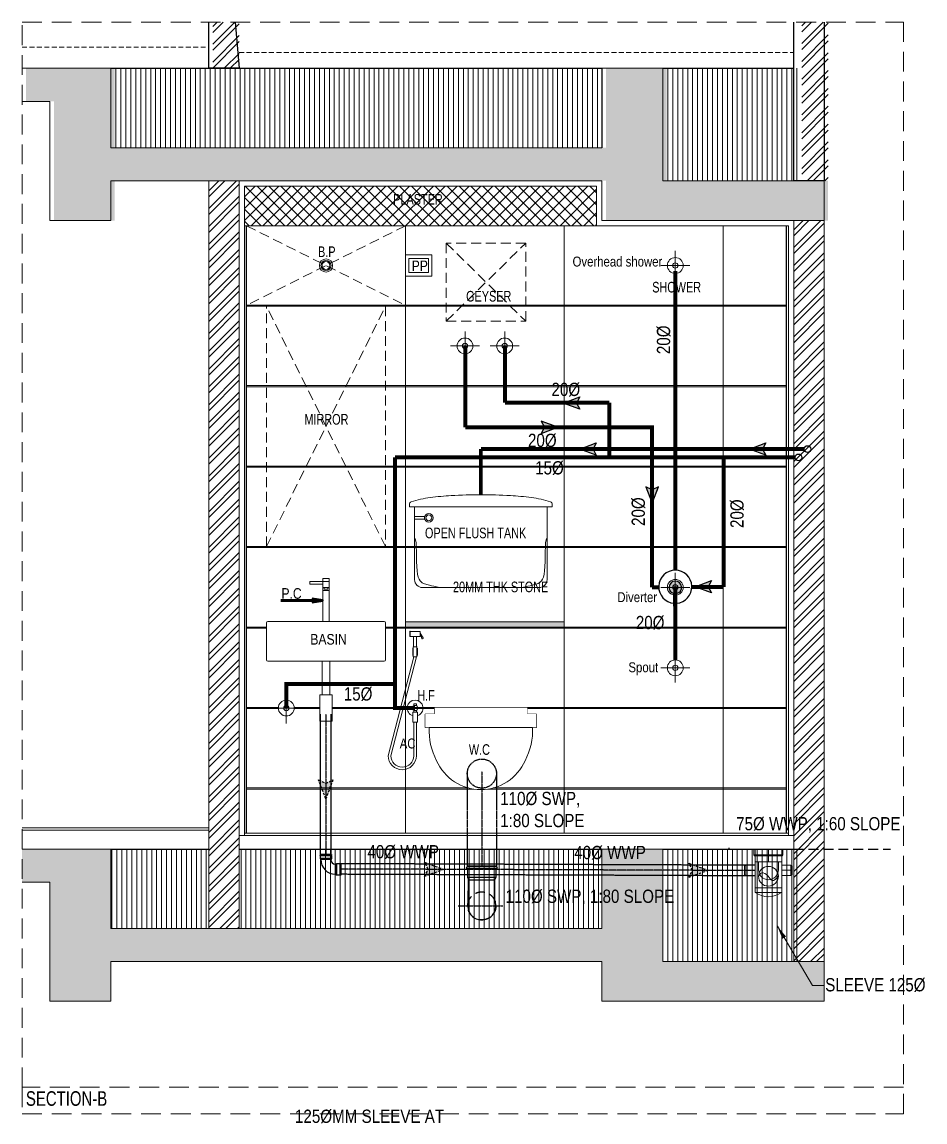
# Model space of a CAD drawing. Header units: inches. Extents: x 899679 to 12882928, y -3363313 to 527800.
# Drawn here: x 907532 to 910943, y 508964 to 513120 of the extents above; entities that cross this region are included whole.
import ezdxf
from ezdxf.enums import TextEntityAlignment as Align

# ---------------------------------------------------------------- set-up
doc = ezdxf.new("R2010")
doc.units = ezdxf.units.IN
doc.header["$LTSCALE"] = 150
for name, pattern in [('CENTER', [2, 1.25, -0.25, 0.25, -0.25]), ('DASHED2', [0.375, 0.25, -0.125]), ('HIDDEN', [0.375, 0.25, -0.125]), ('HIDDEN2', [0.1875, 0.125, -0.0625])]:
    doc.linetypes.add(name, pattern=pattern)
for name, color, linetype, lineweight in [('46', 46, 'Continuous', 5), ('a-Wall-HM', 30, 'Continuous', 20), ('DOTTED LINE-MSA', 3, 'HIDDEN2', 13), ('ele02', 4, 'Continuous', 9), ('FILING-MSA', 253, 'Continuous', 9), ('g-dot', 8, 'HIDDEN', 9), ('g-ele-03', 8, 'Continuous', 5), ('g-r.c.c', 8, 'Continuous', 15), ('g-text', 8, 'Continuous', 9), ('g-wall', 8, 'Continuous', 30), ('P.FIXTURE-MSA', 8, 'Continuous', 5), ('P_SLEEVE', 1, 'Continuous', 9), ('P_SOIL WASTE PIPE', 6, 'DASHED2', 30), ('P_SW PIPE', 6, 'Continuous', 9), ('P_Water Supply Downtake pipe', 3, 'Continuous', 25), ('P_WW PIPE', 4, 'Continuous', 9), ('Pl_FLushing PIpe', 150, 'Continuous', 9), ('PLASTER', 3, 'Continuous', 9), ('SHEET', 7, 'Continuous', 13), ('TILE', 8, 'Continuous', 13), ('WALL HATCH-MSA', 251, 'Continuous', 9), ('WALL TILE', 250, 'Continuous', 13)]:
    doc.layers.add(name, color=color, linetype=linetype, lineweight=lineweight)
for name, color, linetype in [('g-sol250', 8, 'Continuous'), ('P_DOMESTIC GRAVITY PIPE', 3, 'Continuous'), ('P_FLUSHING GRAVITY PIPE', 150, 'Continuous'), ('P_HOT WATER PIPE', 1, 'HIDDEN'), ('P_SANITARY', 7, 'Continuous'), ('P_WASTE WATER PIPE', 4, 'DASHED2'), ('PL-Sleeve', 1, 'Continuous'), ('R.C.C HATCH-MSA', 250, 'Continuous'), ('TILE HATCH', 253, 'Continuous'), ('TILE SECTION', 152, 'Continuous')]:
    doc.layers.add(name, color=color, linetype=linetype)
doc.styles.add('AR', font='swisscl.ttf')
doc.styles.add('ARIAL', font='swisscl.ttf')
doc.styles.add('arial unicode', font='swisscl.ttf', dxfattribs={"height": 165})
doc.styles.add('PLUMBING TEXT', font='ARIALN.TTF')
doc.styles.add('SWINS', font='swissc.ttf')
doc.dimstyles.new('75', dxfattribs={"dimtxt": 115, "dimasz": 50, "dimexe": 75, "dimexo": 0, "dimgap": 25, "dimtad": 1, "dimdec": 0, "dimzin": 0, "dimdsep": 46, "dimtxsty": 'ARIAL', "dimblk": 'ARCHTICK', "dimcen": 0.09, "dimdle": 75, "dimclrd": 256, "dimclre": 256, "dimclrt": 256, "dimadec": 0, "dimazin": 0, "dimtfac": 1, "dimtdec": 0, "dimtofl": 0, "dimtmove": 1, "dimatfit": 0, "dimfxl": 1, "dimtolj": 1, "dimtzin": 0, "dimlwd": -1, "dimlwe": -1, "dimarcsym": 0})
doc.dimstyles.new('PLUMBING DIM', dxfattribs={"dimscale": 50, "dimtxt": 1.5, "dimasz": 1, "dimexe": 1, "dimexo": 1, "dimgap": 0.5, "dimtad": 1, "dimdec": 1, "dimtxsty": 'PLUMBING TEXT', "dimcen": 1, "dimdle": 50, "dimclrd": 256, "dimclre": 256, "dimclrt": 256, "dimadec": 0, "dimazin": 0, "dimtfac": 1, "dimtdec": 1, "dimtmove": 0, "dimatfit": 3, "dimfxl": 50, "dimlwd": -1, "dimlwe": -1, "dimarcsym": 1})
pattern_1 = [(90, (-1810990.755, -764845.704), (-18.75, 0), [])]
pattern_2 = [(45, (-914306.615, -541239.953), (-33.6759605, 33.6759605), []), (45, (-914284.165, -541239.953), (-33.6759605, 33.6759605), [])]

# ---------------------------------------------------------------- blocks, each defined once
blk = doc.blocks.new('G$C59D45CD7')
at = {"layer": 'P.FIXTURE-MSA'}
for p, q in [((150, -385.9, 88.8), (150, -268.1, 88.8)), ((209.1, -327, 88.8), (90.9, -327, 88.8))]:
    blk.add_line(p, q, dxfattribs=at)
for points in [[(11.4, 116.5), (-11.4, 116.5), (-11.4, 162.1), (11.4, 162.1)], [(-11.4, 127.9), (11.4, 127.9), (11.4, 150.7), (-11.4, 150.7)], [(6.4, 127.9), (6.4, 122.2), (-6.4, 122.2), (-6.4, 127.9)], [(11.4, 150.7), (61.4, 150.7), (61.4, 140.7), (11.4, 140.7)]]:
    blk.add_lwpolyline(points, close=True, dxfattribs=at)
at = {"layer": 'P.FIXTURE-MSA', "elevation": 0}
blk.add_lwpolyline([(22.8, -277), (-22.8, -277), (-22.8, -377), (22.8, -377)], close=True, dxfattribs=at)
at = {"layer": 'P.FIXTURE-MSA'}
for radius in [30, 10]:
    blk.add_circle((150, -327, 88.8), radius, dxfattribs=at)
blk.add_wipeout([(-220, 0), (220, 0), (225, -5), (225, -145), (220, -150), (-220, -150), (-225, -145), (-225, -5)]).dxf.layer = 'P.FIXTURE-MSA'
for p, q in [((-11.4, 121.1), (-11.4, 0, 0)), ((11.4, 121.1), (11.4, 0, 0)), ((-220, 0), (220, 0)), ((-225, -5), (-225, -145)), ((225, -5), (225, -145)), ((-220, -150), (220, -150))]:
    blk.add_line(p, q, dxfattribs=at)
blk.add_lwpolyline([(-14.2, -277), (14.2, -277), (14.2, -150), (-14.2, -150)], close=True, dxfattribs=at)
for centre, start, end in [((-220, -5), 90, 180), ((220, -5), 0, 90), ((-220, -145), 180, 270), ((220, -145), 270, 0)]:
    blk.add_arc(centre, 5, start, end, dxfattribs=at)
blk = doc.blocks.new('fsfsfsfsf')
at = {"ltscale": 150}
for p, q in [((6903525.9, -4182669.8), (6903525.9, -4182707.2)), ((6903525.9, -4182669.8), (6903525.9, -4182707.2)), ((6903543.2, -4182669.8), (6903543.2, -4182707.2)), ((6903543.2, -4182669.8), (6903543.2, -4182707.2))]:
    blk.add_line(p, q, dxfattribs=at)
at = {"ltscale": 150, "elevation": 0}
for points in [[(6903515.8, -4182364), (6903514.1, -4182364), (6903514.1, -4182383.9), (6903515.8, -4182383.9)], [(6903515.8, -4182364.6), (6903515.8, -4182383.4), (6903553.3, -4182383.4), (6903553.3, -4182364.6)], [(6903541.6, -4182423.3), (6903527.5, -4182423.3), (6903527.5, -4182460.8), (6903541.6, -4182460.8)], [(6903525.9, -4182707.2), (6903543.2, -4182707.2), (6903543.2, -4182669.8), (6903525.9, -4182669.8)]]:
    blk.add_lwpolyline(points, close=True, dxfattribs=at)
for points in [[(6903553.3, -4182370.7), (6903553.3, -4182374), (6903559.7, -4182391.1, 0.998403), (6903564.5, -4182389.3)], [(6903540.2, -4182383.4), (6903528.9, -4182383.4), (6903528.9, -4182421.1, -0.197837), (6903527.5, -4182423.3), (6903541.6, -4182423.3, -0.197837), (6903540.2, -4182421.1)], [(6903539.6, -4182645.4, 0.267949), (6903529.6, -4182645.4), (6903529.6, -4182638.3), (6903539.6, -4182638.3)], [(6903539.6, -4182662.7, -0.267949), (6903529.6, -4182662.7), (6903529.6, -4182669.8), (6903539.6, -4182669.8)]]:
    blk.add_lwpolyline(points, format="xyb", close=True, dxfattribs=at)
for points in [[(6903525.9, -4182428), (6903525.9, -4182456.1)], [(6903543.2, -4182428), (6903543.2, -4182456.1)]]:
    blk.add_lwpolyline(points, dxfattribs=at)
for points in [[(6903539.6, -4182707.2), (6903539.6, -4182834.3, -0.990649), (6903432.6, -4182834.3), (6903529.6, -4182460.8)], [(6903529.6, -4182707.2), (6903529.6, -4182834.3, -0.988497), (6903442.6, -4182834.3), (6903539.6, -4182460.8)]]:
    blk.add_lwpolyline(points, format="xyb", dxfattribs=at)
at = {"ltscale": 150}
blk.add_circle((6903534.6, -4182654.1), 10, dxfattribs=at)
blk.add_arc((6903534.6, -4182654.1), 30, 286.7464, 253.2536, dxfattribs=at)
blk = doc.blocks.new('_ArchTick')
at = {"color": 0, "linetype": 'ByBlock', "const_width": 0.15}
blk.add_lwpolyline([(-0.5, -0.5), (0.5, 0.5)], dxfattribs=at)
blk = doc.blocks.new('W.C')
at = {"ltscale": 600}
for points in [[(0, 0), (420, 0), (420, -50), (0, -50)], [(35, 25), (385, 25), (385, 0), (35, 0)]]:
    blk.add_lwpolyline(points, close=True, dxfattribs=at)
blk.add_wipeout([(35, 25), (385, 25), (385, 0), (35, 0)], dxfattribs=at)
blk.add_wipeout([(0, 0), (420, 0), (420, -50), (0, -50)], dxfattribs=at)
blk.add_lwpolyline([(377, -176, 0.138278), (405, -50), (15, -50, 0.138349), (43, -176, 0.652915)], format="xyb", close=True, dxfattribs=at)
blk = doc.blocks.new('BC')
at = {"ltscale": 100}
for p, q in [((0, -55), (0, 55)), ((-55, 0), (55, 0))]:
    blk.add_line(p, q, dxfattribs=at)
at = {"ltscale": 150}
for radius in [30, 10]:
    blk.add_circle((0, 0), radius, dxfattribs=at)
blk = doc.blocks.new('A$C4626e72a')
at = {"layer": 'P.FIXTURE-MSA'}
for p, q in [((0, 315), (0, 305)), ((0, 305), (20, 305)), ((20, 305), (520, 305)), ((20, 305), (20, 30)), ((520, 305), (540, 305)), ((520, 30), (520, 305)), ((540, 305), (540, 315)), ((20, 269.1), (58.2, 269.1)), ((20, 258.9), (58, 258.9)), ((20, 186.6), (23.1, 180.1)), ((23.1, 180.1), (25.1, 168.9)), ((25.1, 168.9), (26.3, 153.9)), ((514.9, 168.9), (513.7, 153.9)), ((516.9, 180.1), (514.9, 168.9)), ((520, 186.6), (516.9, 180.1)), ((26.3, 153.9), (26.8, 136.4)), ((26.8, 136.4), (27.1, 117.5)), ((513.2, 136.4), (512.9, 117.5)), ((513.7, 153.9), (513.2, 136.4)), ((27.1, 117.5), (27.4, 98.4)), ((27.4, 98.4), (28, 80.1)), ((512.6, 98.4), (512, 80.1)), ((512.9, 117.5), (512.6, 98.4)), ((28, 80.1), (29.1, 63.8)), ((29.1, 63.8), (31.1, 50.5)), ((31.1, 50.5), (33.7, 39.9)), ((508.9, 50.5), (506.3, 39.9)), ((510.9, 63.8), (508.9, 50.5)), ((512, 80.1), (510.9, 63.8)), ((33.7, 39.9), (37, 31.8)), ((37, 31.8), (40.7, 25.7)), ((40.7, 25.7), (44.7, 21.3)), ((44.7, 21.3), (49, 18.1)), ((49, 18.1), (53.3, 15.9)), ((50, 0), (65, 0)), ((50, 0), (190, 0)), ((53.3, 15.9), (57.5, 14.3)), ((57.5, 14.3), (61.7, 12.8)), ((61.7, 12.8), (66, 11.5)), ((66, 11.5), (70.8, 10.1)), ((70.8, 10.1), (76.5, 8.6)), ((76.5, 8.6), (83.5, 7)), ((83.5, 7), (92.1, 5.1)), ((92.1, 5.1), (102.6, 2.8)), ((102.6, 2.8), (115.4, 0)), ((190, 0), (350, 0)), ((350, 0), (490, 0)), ((437.4, 2.8), (424.6, 0)), ((447.9, 5.1), (437.4, 2.8)), ((456.5, 7), (447.9, 5.1)), ((463.5, 8.6), (456.5, 7)), ((469.2, 10.1), (463.5, 8.6)), ((474, 11.5), (469.2, 10.1)), ((478.3, 12.8), (474, 11.5)), ((475, 0), (490, 0)), ((482.5, 14.3), (478.3, 12.8)), ((486.7, 15.9), (482.5, 14.3)), ((491, 18.1), (486.7, 15.9)), ((495.3, 21.3), (491, 18.1)), ((499.3, 25.7), (495.3, 21.3)), ((503, 31.8), (499.3, 25.7)), ((506.3, 39.9), (503, 31.8))]:
    blk.add_line(p, q, dxfattribs=at)
for radius in [16.2, 11.2]:
    blk.add_circle((73.5, 263.6), radius, dxfattribs=at)
for centre, radius, start, end in [((134, -73.8), 417.8, 97.5559, 107.7568), ((215.1, -685.3), 1034.6, 93.1449, 97.5559), ((270, -1684.1), 2034.9, 90, 93.1449), ((270, -1684.1), 2034.9, 86.8551, 90), ((324.9, -685.3), 1034.6, 82.4441, 86.8551), ((406, -73.8), 417.8, 72.2432, 82.4441), ((9.5, 315), 9.5, 107.7568, 180), ((530.5, 315), 9.5, 0, 72.2432), ((50, 30), 30, 180, 270), ((490, 30), 30, 270, 0)]:
    blk.add_arc(centre, radius, start, end, dxfattribs=at)
blk = doc.blocks.new('DIVERTOR ELEVATION')
at = {"layer": 'P_SANITARY', "ltscale": 22}
h = blk.add_hatch(color=254, dxfattribs=at)
h.set_gradient(color1=(205, 212, 201), rotation=90, one_color=1, tint=1, name='INVSPHERICAL')
h.paths.add_polyline_path([(-5, -23.2), (-5, -71.7), (5, -71.7), (5, -23.2, 9.387871)])
for p, q in [((-5, -71.7), (-5, -23.2)), ((5, -71.7), (5, -23.2)), ((-5, -71.7), (5, -71.7))]:
    blk.add_line(p, q, dxfattribs=at)
at = {"layer": 'P_SANITARY'}
blk.add_arc((0, 2.1), 62.5, 274.5886, 265.4114, dxfattribs=at)
at = {"layer": 'P_SANITARY', "ltscale": 22}
blk.add_arc((0, 0), 23.7, 282.1605, 257.8395, dxfattribs=at)
blk = doc.blocks.new('ARR')
at = {"ltscale": 0.025}
h = blk.add_hatch(color=256, dxfattribs=at)
edge = h.paths.add_edge_path()
edge.add_line((249, 94), (0, 0))
edge.add_line((0, 0), (249, -94))
edge.add_line((249, -94), (200, 0))
edge.add_line((200, 0), (249, 94))
at = {"color": 7, "linetype": 'Continuous', "ltscale": 0.025}
blk.add_lwpolyline([(249, 94), (0, 0), (249, -94), (200, 0)], close=True, dxfattribs=at)
blk = doc.blocks.new('WASTE WATER ARROW')
at = {"layer": 'P_WASTE WATER PIPE', "ltscale": 0.025}
blk.add_hatch(color=256, dxfattribs=at).paths.add_polyline_path([(481737.16, -256822.52), (481729.92, -256825.26), (481737.16, -256828), (481735.75, -256825.26)])
at = {"layer": 'P_WASTE WATER PIPE', "color": 7, "linetype": 'ByBlock', "ltscale": 0.025}
blk.add_lwpolyline([(481737.16, -256822.52), (481729.92, -256825.26), (481737.16, -256828), (481735.75, -256825.26)], close=True, dxfattribs=at)
blk = doc.blocks.new('MULTI FLOOR TRAP 75 DIA-1')
for p, q in [((-85, 42.5), (-90, 39.5)), ((-50, 42.5), (-85, 42.5)), ((-85, 2.5), (-85, 42.5)), ((-50, -61), (-50, 54.5)), ((-50, 54.5), (50, 54.5)), ((50, 54.5), (50, -61)), ((85, 42.5), (50, 42.5)), ((85, 2.5), (85, 42.5)), ((85, 42.5), (90, 39.5)), ((-90, 5.5), (-90, 39.5)), ((-85, 2.5), (-90, 5.5)), ((-50, 2.5), (-85, 2.5)), ((85, 2.5), (50, 2.5)), ((85, 2.5), (90, 5.5)), ((90, 5.5), (90, 39.5)), ((50, -43.7), (-50, -43.7)), ((-50, -61), (50, -61))]:
    blk.add_line(p, q)
at = {"linetype": 'CENTER'}
for p, q in [((-50, 22.5), (-90, 22.5)), ((90, 22.5), (50, 22.5))]:
    blk.add_line(p, q, dxfattribs=at)
blk.add_circle((0, 0), 37.5)
blk.add_arc((0, 7.1), 84.4, 233.691, 306.309)
blk.add_spline([(37.5, 0), (25.3, 13.2), (0.9, 0), (-14.1, -15.9), (-37.5, 0)], degree=3)
blk = doc.blocks.new('A$C69b1f24a')
at = {"layer": 'P_WW PIPE'}
for p, q in [((-55, 0), (55, 0)), ((-55, 0), (-55, -22.1)), ((-50, -48.1, 0), (-50, 0, 0)), ((0, -48.1, 0), (0, 0, 0)), ((-55, -22.1), (55, -22.1)), ((-53.2, -25.1), (-55, -22.1)), ((-53.2, -25.1), (53.2, -25.1)), ((50, -48.1, 0), (50, 0, 0)), ((53.2, -25.1), (55, -22.1)), ((55, 0), (55, -22.1)), ((-37.5, -48.9, 0), (-37.5, -78.4, 0)), ((37.5, -48.9, 0), (37.5, -78.4, 0))]:
    blk.add_line(p, q, dxfattribs=at)
blk.add_arc((0, -78.4, 0), 37.5, 180, 0, dxfattribs=at)
blk.add_blockref('MULTI FLOOR TRAP 75 DIA-1', (0, -102.6, 0), dxfattribs=at)
blk = doc.blocks.new('A$Cbf753517')
at = {"layer": 'P_SOIL WASTE PIPE', "linetype": 'Continuous'}
for p, q in [((-53.6, 0), (53.6, 0)), ((-53.6, -3.5), (-53.6, 0)), ((53.6, 0), (53.6, -3.6)), ((53.6, -3.6), (-53.6, -3.5)), ((-53.6, -43.6), (-53.6, -11.8)), ((53.3, -11.8), (-53.6, -11.8)), ((53.3, -11.8), (53.3, -43.7)), ((-49.1, -54.4), (-53.6, -43.6)), ((53.3, -43.7), (-53.6, -43.6)), ((47.7, -54.4), (-49.1, -54.4)), ((53.3, -43.7), (47.7, -54.4))]:
    blk.add_line(p, q, dxfattribs=at)
at = {"layer": 'P_SOIL WASTE PIPE', "linetype": 'Continuous', "ltscale": 200}
for p, q in [((-51.4, -137.2, 0), (-50.7, -50.5, 0)), ((48.7, -130.7, 0), (49.3, -51.4, 0))]:
    blk.add_line(p, q, dxfattribs=at)
at = {"layer": 'P_SOIL WASTE PIPE', "linetype": 'CENTER', "ltscale": 0.005}
blk.add_line((-89.1, -151.7, 0), (78.7, -151.7, 0), dxfattribs=at)
at = {"layer": 'P_SOIL WASTE PIPE', "linetype": 'Continuous', "ltscale": 5}
blk.add_arc((-0.2, -151.5), 53.1, 164.38, 23.0126, dxfattribs=at)
at = {"layer": 'P_SOIL WASTE PIPE', "linetype": 'Continuous', "extrusion": (0, 0, -1)}
for centre, major_axis, start_param, end_param in [((-53.5, -7.7), (2.92, 2.92), 2.381418, 5.473269), ((53.2, -7.7), (2.93, 2.93), -0.685986, 2.33047)]:
    blk.add_ellipse(centre, major_axis=major_axis, ratio=1, start_param=start_param, end_param=end_param, dxfattribs=at)
blk = doc.blocks.new('G$C1840FB43')
at = {"layer": 'g-dot', "color": 251}
for p, q in [((-130.6, 1754.6, 0), (169.4, 1459.4, 0)), ((-130.6, 1459.4, 0), (169.4, 1754.4, 0))]:
    blk.add_line(p, q, dxfattribs=at)
at = {"layer": 'g-dot', "color": 251, "elevation": 0}
blk.add_lwpolyline([(-130.6, 1754.4), (-130.6, 1459.4), (169.4, 1459.4), (169.4, 1754.4)], close=True, dxfattribs=at)
at = {"layer": 'P.FIXTURE-MSA', "color": 251}
blk.add_blockref('BC', (-59.9, 1366), dxfattribs=at)
at = {"layer": 'P.FIXTURE-MSA', "color": 251, "xscale": -1}
blk.add_blockref('BC', (90.1, 1366), dxfattribs=at)
at = {"layer": 'g-text', "color": 251, "style": 'arial unicode'}
blk.add_text('GEYSER', height=40, dxfattribs=at).set_placement((-55.7, 1533.9, 0))
blk = doc.blocks.new('G$C19A9FDCB')
at = {"layer": 'FILING-MSA'}
h = blk.add_hatch(dxfattribs=at)
h.set_pattern_fill('ANSI31', color=251, scale=150, angle=45)
h.set_pattern_definition([(90, (-1810975.755, -761895.704), (-18.75, 0), [])])
h.paths.add_polyline_path([(-1124.6, 3950), (-1124.6, 3650), (-2980, 3650), (-2980, 3950)])
h = blk.add_hatch(dxfattribs=at)
h.set_pattern_fill('ANSI31', color=251, scale=150, angle=45)
h.set_pattern_definition([(90, (-1810990.755, -761895.704), (-18.75, 0), [])])
h.paths.add_polyline_path([(-909.6, 3950), (-400, 3950), (-400, 3525), (-909.6, 3525)])
h = blk.add_hatch(dxfattribs=at)
h.set_pattern_fill('ANSI31', color=251, scale=150, angle=45)
h.set_pattern_definition(pattern_1)
h.paths.add_polyline_path([(-2625, 700), (-2625, 1000), (-2995, 1000), (-2995, 700)])
h.paths.add_polyline_path([(-2510, 1000), (-2510, 700), (-1139.6, 700), (-1139.6, 1000)])
h = blk.add_hatch(dxfattribs=at)
h.set_pattern_fill('ANSI31', color=251, scale=150, angle=45)
h.set_pattern_definition(pattern_1)
h.paths.add_polyline_path([(-909.6, 1000), (-400, 1000), (-400, 575), (-909.6, 575)])
at = {"layer": 'g-sol250'}
h = blk.add_hatch(color=251, dxfattribs=at)
h.dxf.hatch_style = 1
h.paths.add_polyline_path([(-1282, 1839), (-1882, 1839), (-1882, 1859), (-1282, 1859)])
at = {"layer": 'R.C.C HATCH-MSA'}
h = blk.add_hatch(color=251, dxfattribs=at)
h.dxf.hatch_style = 1
h.paths.add_polyline_path([(-3315.5, 3950), (-3315.5, 3825), (-3210, 3825), (-3210, 3375), (-2980, 3375), (-2980, 3525), (-1124.6, 3525), (-1124.6, 3375), (-285, 3375), (-285, 3525), (-894.6, 3525), (-894.6, 3950), (-1124.6, 3950), (-1124.6, 3650), (-2980, 3650), (-2980, 3950)])
h = blk.add_hatch(color=251, dxfattribs=at)
h.dxf.hatch_style = 1
h.paths.add_polyline_path([(-3330.5, 1000), (-3330.5, 875), (-3225, 875), (-3225, 425), (-2995, 425), (-2995, 575), (-1139.6, 575), (-1139.6, 425), (-300, 425), (-300, 575), (-909.6, 575), (-909.6, 1000), (-1139.6, 1000), (-1139.6, 700), (-2995, 700), (-2995, 1000)])
at = {"layer": 'TILE HATCH'}
h = blk.add_hatch(dxfattribs=at)
h.set_pattern_fill('ANSI37', color=251, scale=10, angle=180)
h.set_pattern_definition([(225, (-914306.615, -541239.953), (22.4506403, -22.4506403), []), (315, (-914306.615, -541239.953), (22.4506403, 22.4506403), [])])
h.paths.add_polyline_path([(-2490, 3355), (-1159.6, 3355), (-1159.6, 3505), (-2490, 3505)])
at = {"layer": 'WALL HATCH-MSA'}
h = blk.add_hatch(dxfattribs=at)
h.set_pattern_fill('ANSI32', color=251, scale=5)
h.set_pattern_definition(pattern_2)
h.paths.add_polyline_path([(-2610, 4125), (-2510, 4125), (-2510, 3950), (-2610, 3950)])
h.paths.add_polyline_path([(-385, 4125), (-285, 4125), (-285, 3525), (-385, 3525)])
h = blk.add_hatch(dxfattribs=at)
h.set_pattern_fill('ANSI32', color=251, scale=5)
h.set_pattern_definition(pattern_2)
h.paths.add_polyline_path([(-415, 3375), (-300, 3375), (-300, 575), (-415, 575)])
h.paths.add_polyline_path([(-2625, 3525), (-2510, 3525), (-2510, 700), (-2625, 700)])
at = {"layer": 'a-Wall-HM', "color": 251}
for points in [[(-2625, 3525), (-2510, 3525), (-2510, 700), (-2625, 700)], [(-415, 3375), (-300, 3375), (-300, 575), (-415, 575)]]:
    blk.add_lwpolyline(points, close=True, dxfattribs=at)
at = {"layer": 'DOTTED LINE-MSA', "color": 251}
for p, q in [((-3330.5, 4030), (-2625, 4030)), ((-2510, 4010), (-415, 4010))]:
    blk.add_line(p, q, dxfattribs=at)
at = {"layer": 'ele02', "color": 251}
blk.add_line((-1159.6, 3355), (-2490, 3355), dxfattribs=at)
at = {"layer": 'g-dot', "color": 251}
for p, q in [((-2482.1, 3355), (-1882.1, 3055)), ((-1882, 3355), (-2482, 3055)), ((-2407, 2143, 0), (-1957.1, 3051, 0)), ((-1957.1, 2143, 0), (-2407, 3051, 0))]:
    blk.add_line(p, q, dxfattribs=at)
at = {"layer": 'g-dot', "color": 251, "elevation": 0}
blk.add_lwpolyline([(-1957, 2143), (-2407, 2143), (-2407.1, 3051), (-1957.1, 3051)], close=True, dxfattribs=at)
at = {"layer": 'g-ele-03', "color": 251}
blk.add_line((-2482, 1672, 0), (-2482, 1672, 0), dxfattribs=at)
at = {"layer": 'g-r.c.c', "color": 251}
for points in [[(-3330.5, 3950), (-2995, 3950), (-2995, 3650), (-1139.6, 3650), (-1139.6, 3950), (-909.6, 3950), (-909.6, 3525), (-300, 3525), (-300, 3375), (-1139.6, 3375), (-1139.6, 3525), (-2995, 3525), (-2995, 3375), (-3225, 3375), (-3225, 3825), (-3330.5, 3825)], [(-3330.5, 1000), (-2995, 1000), (-2995, 700), (-1139.6, 700), (-1139.6, 1000), (-909.6, 1000), (-909.6, 575), (-300, 575), (-300, 425), (-1139.6, 425), (-1139.6, 575), (-2995, 575), (-2995, 425), (-3225, 425), (-3225, 875), (-3330.5, 875)]]:
    blk.add_lwpolyline(points, dxfattribs=at)
at = {"layer": 'g-wall', "color": 251}
for p, q in [((-2995, 3950), (-1139.6, 3950)), ((-909.6, 3950), (-415, 3950)), ((-2995, 1000), (-2625, 1000)), ((-2510, 1000), (-1139.6, 1000)), ((-909.6, 1000), (-415, 1000))]:
    blk.add_line(p, q, dxfattribs=at)
for points in [[(-2525, 4125), (-2510, 3950), (-2625, 3950), (-2625, 4125)], [(-300, 4125), (-300, 3525), (-415, 3525), (-415, 4125)]]:
    blk.add_lwpolyline(points, dxfattribs=at)
at = {"layer": 'P.FIXTURE-MSA', "color": 251}
for points in [[(-1782, 3165), (-1882, 3165), (-1882, 3245), (-1782, 3245)], [(-1795.3, 3178.3), (-1868.7, 3178.3), (-1868.7, 3231.7), (-1795.3, 3231.7)]]:
    blk.add_lwpolyline(points, close=True, dxfattribs=at)
for centre, radius in [((-2182, 3205, 0), 25), ((-2182.1, 3205, 0), 19), ((-2182.1, 3205, 0), 15)]:
    blk.add_circle(centre, radius, dxfattribs=at)
at = {"layer": 'SHEET', "color": 251, "linetype": 'HIDDEN', "ltscale": 2}
blk.add_lwpolyline([(0, 100), (-3330.5, 100), (-3330.5, 0), (0, 0)], close=True, dxfattribs=at)
at = {"layer": 'TILE', "color": 251}
for p, q in [((-3330.5, 1080), (-2625, 1080)), ((-3330.5, 1072), (-2625, 1072)), ((-2510, 1052), (-415, 1052)), ((-2490, 1060), (-435, 1060))]:
    blk.add_line(p, q, dxfattribs=at)
at = {"layer": 'TILE SECTION', "color": 251}
for points in [[(-2482, 1060), (-2482, 3355)], [(-443, 3355), (-443, 3355), (-443, 1060)]]:
    blk.add_lwpolyline(points, dxfattribs=at)
at = {"layer": 'WALL TILE', "color": 251}
for p, q in [((-1882, 3355), (-1882, 2163)), ((-1282, 3355), (-1282, 2163)), ((-2482, 3055), (-443, 3055)), ((-2482, 3051), (-443, 3051)), ((-2482, 2751), (-443, 2751)), ((-2482, 2747), (-443, 2747)), ((-2482, 2447), (-443, 2447)), ((-2482, 2443), (-443, 2443)), ((-2482, 2143), (-443, 2143)), ((-2482, 2139), (-443, 2139)), ((-1878, 1535), (-443, 1535)), ((-1878, 1531), (-443, 1531)), ((-2482, 1231), (-1643.7, 1231)), ((-2482, 1227), (-1624.5, 1227)), ((-1569.5, 1227), (-443, 1227)), ((-1550.3, 1231), (-443, 1231))]:
    blk.add_line(p, q, dxfattribs=at)
for points in [[(-1882, 1060), (-1882, 3355)], [(-1282, 1060), (-1282, 3355)], [(-682, 1060), (-682, 3355)], [(-1882, 1060), (-1882, 1835), (-1282, 1835), (-1282, 1060)]]:
    blk.add_lwpolyline(points, dxfattribs=at)
for points in [[(-1282, 1839), (-1882, 1839), (-1882, 1859), (-1282, 1859)], [(-1878, 1835), (-1286, 1835), (-1286, 1839), (-1878, 1839)]]:
    blk.add_lwpolyline(points, close=True, dxfattribs=at)
at = {"color": 251}
blk.add_blockref('A$C4626e72a', (-1867.1, 1988, 0), dxfattribs=at)
at = {"layer": 'P.FIXTURE-MSA', "color": 251, "xscale": -1}
for p in [(-862.5, 3205), (-862.5, 1989), (-862.5, 1685)]:
    blk.add_blockref('BC', p, dxfattribs=at)
at = {"layer": 'g-text', "color": 251, "style": 'arial unicode'}
for s, height, p in [('PLASTER', 40, (-1928, 3434.9, 0)), ('B.P', 40, (-2212.2, 3237, 0)), ('SHOWER', 40, (-949.6, 3103.1, 0)), ('SHOWER', 40, (-949.6, 3103.1, 0)), ('MIRROR', 40, (-2263.5, 2603.9, 0)), ('OPEN FLUSH TANK', 40, (-1808.2, 2174.5, 0)), ('H.F', 40, (-1837.1, 1560.8, 0)), ('W.C', 40, (-1642.3, 1356.2)), ('SECTION-B', 55, (-3315.6, 30.2))]:
    blk.add_text(s, height=height, dxfattribs=at).set_placement(p)
blk.add_text('20MM THK STONE', height=40, dxfattribs=at).set_placement((-1522.3, 1990.6, 0), align=Align.MIDDLE)
at = {"layer": 'P.FIXTURE-MSA', "color": 251, "style": 'SWINS'}
blk.add_text('PP', height=40, dxfattribs=at).set_placement((-1858.2, 3183.6))
at = {"layer": 'P.FIXTURE-MSA', "color": 251, "xscale": -1}
blk.add_blockref('G$C59D45CD7', (-2182, 1860, 0), dxfattribs=at)
at = {"layer": 'PLASTER', "color": 251}
blk.add_lwpolyline([(-435, 1052), (-435, 3355), (-1159.6, 3355), (-1159.6, 3505), (-2490, 3505), (-2490, 1052)], dxfattribs=at)
at = {"layer": 'SHEET', "color": 251, "linetype": 'HIDDEN', "ltscale": 2}
blk.add_lwpolyline([(0, 100), (-3330.5, 100), (-3330.5, 4125), (0, 4125)], close=True, dxfattribs=at)
at = {"layer": 'WALL TILE', "color": 251}
for p, q in [((-2482, 1839), (-2407, 1839)), ((-2482, 1835), (-2407, 1835)), ((-1957, 1839), (-443, 1839)), ((-1957, 1835), (-443, 1835)), ((-2482, 1535), (-2361.9, 1535)), ((-2482, 1531), (-2361.9, 1531)), ((-2302.1, 1535), (-2204.8, 1535)), ((-2302.1, 1531), (-2204.8, 1531)), ((-2159.2, 1535), (-1878, 1535)), ((-2159.2, 1531), (-1878, 1531))]:
    blk.add_line(p, q, dxfattribs=at)
at = {"layer": 'P.FIXTURE-MSA', "color": 251}
blk.add_blockref('fsfsfsfsf', (-6905379.9, 4184187.1), dxfattribs=at)
at = {"layer": 'g-text', "color": 251, "style": 'SWINS'}
for s, p in [('P.C', (-2350.4, 1945.9, 0)), ('BASIN', (-2241.2, 1772.7, 0))]:
    blk.add_text(s, height=40, dxfattribs=at).set_placement(p)
at = {"layer": 'g-text', "color": 251}
blk.add_leader([(-2195.5, 1939.6, 0), (-2352.3, 1939.6, 0)], dimstyle='75', override={"dimscale": 1, "dimtxt": 90, "dimasz": 40, "dimgap": 10, "dimtad": 0, "dimtxsty": 'AR', "dimclrd": 256, "dimldrblk": 'Open', "dimlwd": 65535}, dxfattribs=at)
at = {"layer": 'P.FIXTURE-MSA', "color": 251}
blk.add_blockref('W.C', (-1807, 1510), dxfattribs=at)

msp = doc.modelspace()

# ---------------------------------------------------------------- block references
at = {"color": 1}
msp.add_blockref('G$C19A9FDCB', (910862.34, 508994.66), dxfattribs=at)

# ---------------------------------------------------------------- next in the draw order: linework, layer by layer
at = {"layer": 'P_DOMESTIC GRAVITY PIPE', "const_width": 15, "elevation": 0}
for points in [[(909356.22, 511898.39), (909356.22, 511681.18)], [(909356.22, 511681.18), (909750.97, 511681.18)]]:
    msp.add_lwpolyline(points, dxfattribs=at)
at = {"layer": 'P_DOMESTIC GRAVITY PIPE', "const_width": 15}
for points in [[(909750.97, 511474.66), (909750.97, 511681.18)], [(910183.2, 510985), (910183.2, 511474.66)], [(910062.34, 510985), (910183.2, 510985)]]:
    msp.add_lwpolyline(points, dxfattribs=at)
at = {"layer": 'P_DOMESTIC GRAVITY PIPE'}
msp.add_circle((910465.14, 511474.71), 12.73, dxfattribs=at)
at = {"layer": 'P_FLUSHING GRAVITY PIPE'}
msp.add_circle((910499.54, 511506.13, 0), 12.73, dxfattribs=at)
at = {"layer": 'P_HOT WATER PIPE', "const_width": 15, "elevation": 0}
for points in [[(909206.22, 511895.66), (909206.22, 511588.49)], [(909206.22, 511588.49), (909912.33, 511588.49), (909912.33, 510983.66)]]:
    msp.add_lwpolyline(points, dxfattribs=at)
at = {"layer": 'P_HOT WATER PIPE', "const_width": 15}
msp.add_lwpolyline([(909936.23, 510983.66), (909911.9, 510983.66)], dxfattribs=at)
at = {"layer": 'P_SOIL WASTE PIPE', "ltscale": 0.07}
for p, q in [((909214.17, 510288.24), (909214.17, 509927.94)), ((909324.17, 510288.24), (909324.17, 509927.9))]:
    msp.add_line(p, q, dxfattribs=at)
at = {"layer": 'P_SOIL WASTE PIPE', "color": 252, "linetype": 'CENTER', "ltscale": 0.005}
msp.add_line((909269.17, 510288.24), (909269.17, 509927.92), dxfattribs=at)
at = {"layer": 'P_SOIL WASTE PIPE', "ltscale": 0.07}
msp.add_circle((909269.17, 510280.03, 0), 55, dxfattribs=at)
at = {"layer": 'P_SOIL WASTE PIPE'}
msp.add_circle((909268.94, 509780.02, 0), 53.12, dxfattribs=at)
at = {"layer": 'P_WASTE WATER PIPE', "linetype": 'Continuous', "ltscale": 6}
for p, q in [((908659.06, 509973.81, 0), (908700.57, 509973.82, 0)), ((908700.57, 509973.82, 0), (908659.06, 509973.81, 0)), ((908659.06, 509972.44, 0), (908659.06, 509973.81, 0)), ((908700.57, 509972.44, 0), (908659.06, 509972.44, 0)), ((908659.06, 509959.38, 0), (908659.06, 509969.24, 0)), ((908700.46, 509969.24, 0), (908659.06, 509969.24, 0)), ((908660.82, 509955.22, 0), (908659.06, 509959.38, 0)), ((908700.46, 509959.38, 0), (908659.06, 509959.38, 0)), ((908698.31, 509955.22, 0), (908660.82, 509955.22, 0)), ((908700.46, 509959.38, 0), (908698.31, 509955.22, 0)), ((908700.46, 509969.24, 0), (908700.46, 509959.38, 0)), ((908700.57, 509973.82, 0), (908700.57, 509972.44, 0)), ((908720.4, 509939.44, 0), (908716.24, 509937.29, 0)), ((908716.24, 509937.29, 0), (908716.24, 509899.8, 0)), ((908732.73, 509939.44, 0), (908720.4, 509939.44, 0)), ((908720.4, 509939.44, 0), (908720.4, 509898.04, 0)), ((908732.73, 509939.44, 0), (908732.73, 509898.04, 0)), ((908737.32, 509939.55, 0), (908735.93, 509939.55, 0)), ((908735.93, 509939.55, 0), (908735.93, 509898.04, 0)), ((908737.3, 509898.04, 0), (908737.32, 509939.55, 0)), ((908716.24, 509899.8, 0), (908720.4, 509898.04, 0)), ((908720.4, 509898.04, 0), (908732.73, 509898.04, 0)), ((908735.93, 509898.04, 0), (908737.3, 509898.04, 0))]:
    msp.add_line(p, q, dxfattribs=at)
at = {"layer": 'P_WASTE WATER PIPE', "ltscale": 0.05, "elevation": 0}
for points in [[(908659.32, 509973.81), (908659.32, 510504.87)], [(908699.31, 509973.82), (908699.31, 510504.87)], [(910301.76, 509933.56), (908735.93, 509939.44)], [(910301.76, 509893.56), (908735.93, 509899.44)]]:
    msp.add_lwpolyline(points, dxfattribs=at)
at = {"layer": 'P_WASTE WATER PIPE', "color": 252, "linetype": 'CENTER', "ltscale": 0.005, "elevation": 0}
for points in [[(908679.31, 510504.87), (908679.31, 509973.82)], [(910301.76, 509913.56), (908735.93, 509919.43)]]:
    msp.add_lwpolyline(points, dxfattribs=at)
at = {"layer": 'P_WASTE WATER PIPE', "color": 1}
msp.add_lwpolyline([(910447.34, 509994.66), (910813.15, 509994.66)], dxfattribs=at)
at = {"layer": 'P_WASTE WATER PIPE', "linetype": 'Continuous', "ltscale": 6}
for radius in [55.42, 17.92]:
    msp.add_arc((908716.24, 509955.22, 0), radius, 180, 270, dxfattribs=at)
for centre, major_axis, start_param, end_param in [((910202.36, 509997.21, 0), (-1.13, 1.13), 2.3810652, 5.4729165), ((908734.33, 509939.39, 0), (1.13, 1.13), 5.5968468, 8.6133028), ((908734.33, 509898.08, 0), (1.13, 1.13), 2.3810652, 5.4729165)]:
    msp.add_ellipse(centre, major_axis=major_axis, ratio=1, start_param=start_param, end_param=end_param, dxfattribs=at)
at = {"layer": 'P_WASTE WATER PIPE', "linetype": 'Continuous', "ltscale": 6, "extrusion": (0, 0, -1)}
for centre, start_param, end_param in [((908659.1, 509970.84, 0), 2.3810652, 5.4729165), ((908700.41, 509970.84, 0), -0.6863386, 2.3301175)]:
    msp.add_ellipse(centre, major_axis=(1.13, 1.13), ratio=1, start_param=start_param, end_param=end_param, dxfattribs=at)
at = {"layer": 'P_Water Supply Downtake pipe', "color": 11, "linetype": 'Continuous', "ltscale": 0.5, "const_width": 15}
msp.add_lwpolyline([(909999.84, 512178.88), (910000.31, 511048.23)], dxfattribs=at)
at = {"layer": 'P_Water Supply Downtake pipe', "ltscale": 20, "const_width": 15, "elevation": 88.75}
for points in [[(908941.22, 510618.79), (908941.22, 511474.66)], [(908530.33, 510527.66), (908530.33, 510618.79), (908941.22, 510618.79)]]:
    msp.add_lwpolyline(points, dxfattribs=at)
at = {"layer": 'P_Water Supply Downtake pipe', "ltscale": 20, "elevation": 0}
msp.add_lwpolyline([(910452.41, 511474.66, 15, 15, 0), (908941.22, 511474.66, 15, 15, 0)], format="xyseb", dxfattribs=at)
at = {"layer": 'P_Water Supply Downtake pipe', "color": 11, "linetype": 'Continuous', "ltscale": 0.5, "const_width": 15, "elevation": 0}
msp.add_lwpolyline([(910000.28, 510987.07), (910000.28, 510709.66)], dxfattribs=at)
at = {"layer": 'P_Water Supply Downtake pipe', "ltscale": 20, "const_width": 15}
msp.add_lwpolyline([(909016.95, 510527.66), (908941.22, 510527.66), (908941.22, 510618.79)], dxfattribs=at)
at = {"layer": 'Pl_FLushing PIpe', "const_width": 15, "elevation": 0}
for points in [[(909265.28, 511506.21), (910486.81, 511506.21)], [(909265.28, 511333.48), (909265.28, 511506.21)]]:
    msp.add_lwpolyline(points, dxfattribs=at)

# ---------------------------------------------------------------- next in the draw order: block references
at = {"layer": '46', "color": 1, "xscale": -1}
msp.add_blockref('A$C69b1f24a', (910351.76, 509994.66), dxfattribs=at)
at = {"layer": 'P_DOMESTIC GRAVITY PIPE', "linetype": 'Continuous', "xscale": -0.25, "yscale": 0.25, "zscale": 0.25, "rotation": 180}
for p in [(909576.57, 511679.74, 0), (910074.69, 510985.85)]:
    msp.add_blockref('ARR', p, dxfattribs=at)
at = {"layer": 'P_FLUSHING GRAVITY PIPE', "xscale": -0.25, "yscale": 0.25, "zscale": 0.25, "rotation": 180}
for p in [(909639.15, 511506.21, 0), (910279.83, 511506.21, 0)]:
    msp.add_blockref('ARR', p, dxfattribs=at)
at = {"layer": 'P_HOT WATER PIPE', "xscale": 0.25, "yscale": 0.25, "zscale": 0.25}
for p, rotation in [((909555.84, 511588.49, 0), 180), ((909912.33, 511301.7, 0), 90.00000000000001)]:
    msp.add_blockref('ARR', p, dxfattribs=dict(at, rotation=rotation))
at = {"layer": 'P_SANITARY'}
msp.add_blockref('DIVERTOR ELEVATION', (909999.84, 510983.66), dxfattribs=at)
at = {"layer": 'P_SOIL WASTE PIPE', "color": 2}
msp.add_blockref('A$Cbf753517', (909269.17, 509931.48, 0), dxfattribs=at)
at = {"layer": 'P_WASTE WATER PIPE', "color": 1}
msp.add_blockref('G$C1840FB43', (909265.34, 510529.66), dxfattribs=at)
at = {"layer": 'P_WASTE WATER PIPE', "ltscale": 0.05, "xscale": -9.924111691501553, "yscale": 9.924111691501553, "zscale": 9.924111691501553, "rotation": 270}
msp.add_blockref('WASTE WATER ARROW', (3457441.88, -4270556.68, 0), dxfattribs=at)
at = {"layer": 'P_WASTE WATER PIPE', "ltscale": 0.05, "xscale": -9.924111691501553, "yscale": 9.924111691501553, "zscale": 9.924111691501553}
for p in [(5689866.09, 3058680.54, 0), (5690864.6, 3058676.8, 0)]:
    msp.add_blockref('WASTE WATER ARROW', p, dxfattribs=at)

# ---------------------------------------------------------------- next in the draw order: texts
at = {"layer": 'P_DOMESTIC GRAVITY PIPE', "style": 'PLUMBING TEXT'}
for s, p in [('20%%C', (909532.12, 511706.56, 0)), ('15%%C', (908747.42, 510556.03, 0))]:
    msp.add_text(s, height=50, dxfattribs=at).set_placement(p)
msp.add_text('20%%C', height=50, rotation=90, dxfattribs=at).set_placement((910257.87, 511207.92, 0))
at = {"layer": 'P_FLUSHING GRAVITY PIPE', "style": 'PLUMBING TEXT'}
msp.add_text('15%%C', height=50, dxfattribs=at).set_placement((909470.44, 511410.34, 0))
at = {"layer": 'P_HOT WATER PIPE', "style": 'PLUMBING TEXT'}
msp.add_text('20%%C', height=50, dxfattribs=at).set_placement((909443.35, 511513.94, 0))
msp.add_text('20%%C', height=50, rotation=90, dxfattribs=at).set_placement((909884.94, 511215.69, 0))
at = {"layer": 'P_SANITARY', "style": 'PLUMBING TEXT'}
for s, p in [('Overhead shower', (909611.79, 512195.78, 0)), ('Diverter ', (909780.84, 510927.83, 0)), ('Spout', (909822.93, 510662.91, 0)), ('AC', (908958.76, 510374.96, 0))]:
    msp.add_text(s, height=37.5, dxfattribs=at).set_placement(p)
at = {"layer": 'P_SLEEVE', "style": 'PLUMBING TEXT'}
msp.add_text('SLEEVE 125%%C', height=50, dxfattribs=at).set_placement((910566.31, 509457.16, 0))
at = {"layer": 'P_SW PIPE', "style": 'PLUMBING TEXT'}
msp.add_text('110Ø SWP, 1:80 SLOPE', height=50, dxfattribs=at).set_placement((909358.96, 509791.52, 0))
at = {"layer": 'P_SW PIPE', "insert": (909338.41, 510210.94, 0), "char_height": 50, "width": 640.0191, "attachment_point": 1, "style": 'PLUMBING TEXT'}
msp.add_mtext('110Ø SWP, \\P1:80 SLOPE', dxfattribs=at)
at = {"layer": 'P_Water Supply Downtake pipe', "color": 11, "linetype": 'Continuous', "ltscale": 0.5, "style": 'PLUMBING TEXT'}
msp.add_text('20%%C', height=50, rotation=90, dxfattribs=at).set_placement((909980.36, 511864.85, 0))
msp.add_text('20%%C', height=50, dxfattribs=at).set_placement((909850.72, 510825.65, 0))
at = {"layer": 'P_WW PIPE', "lineweight": 30, "char_height": 50, "width": 623.9432, "attachment_point": 3, "style": 'PLUMBING TEXT'}
for s, insert in [('75Ø WWP, 1:60 SLOPE', (910850.58, 510115.67, 0)), ('40Ø WWP', (909107.21, 510009.71, 0)), ('40Ø WWP', (909888.79, 510006.77, 0))]:
    msp.add_mtext(s, dxfattribs=dict(at, insert=insert))
at = {"layer": 'PL-Sleeve', "lineweight": 5, "insert": (909126.54, 509010.29, 0), "char_height": 50, "width": 623.9432, "attachment_point": 3, "style": 'PLUMBING TEXT'}
msp.add_mtext('125%%CMM SLEEVE AT SUNK BOTTOM ', dxfattribs=at)

# ---------------------------------------------------------------- next in the draw order: leaders
at = {"layer": 'P_SLEEVE'}
msp.add_leader([(910385.85, 509702.88, 0), (910518.81, 509479.27, 0), (910561.31, 509479.27, 0)], dimstyle='PLUMBING DIM', override={"dimtad": 0}, dxfattribs=at)

doc.saveas('drawing.dxf')
